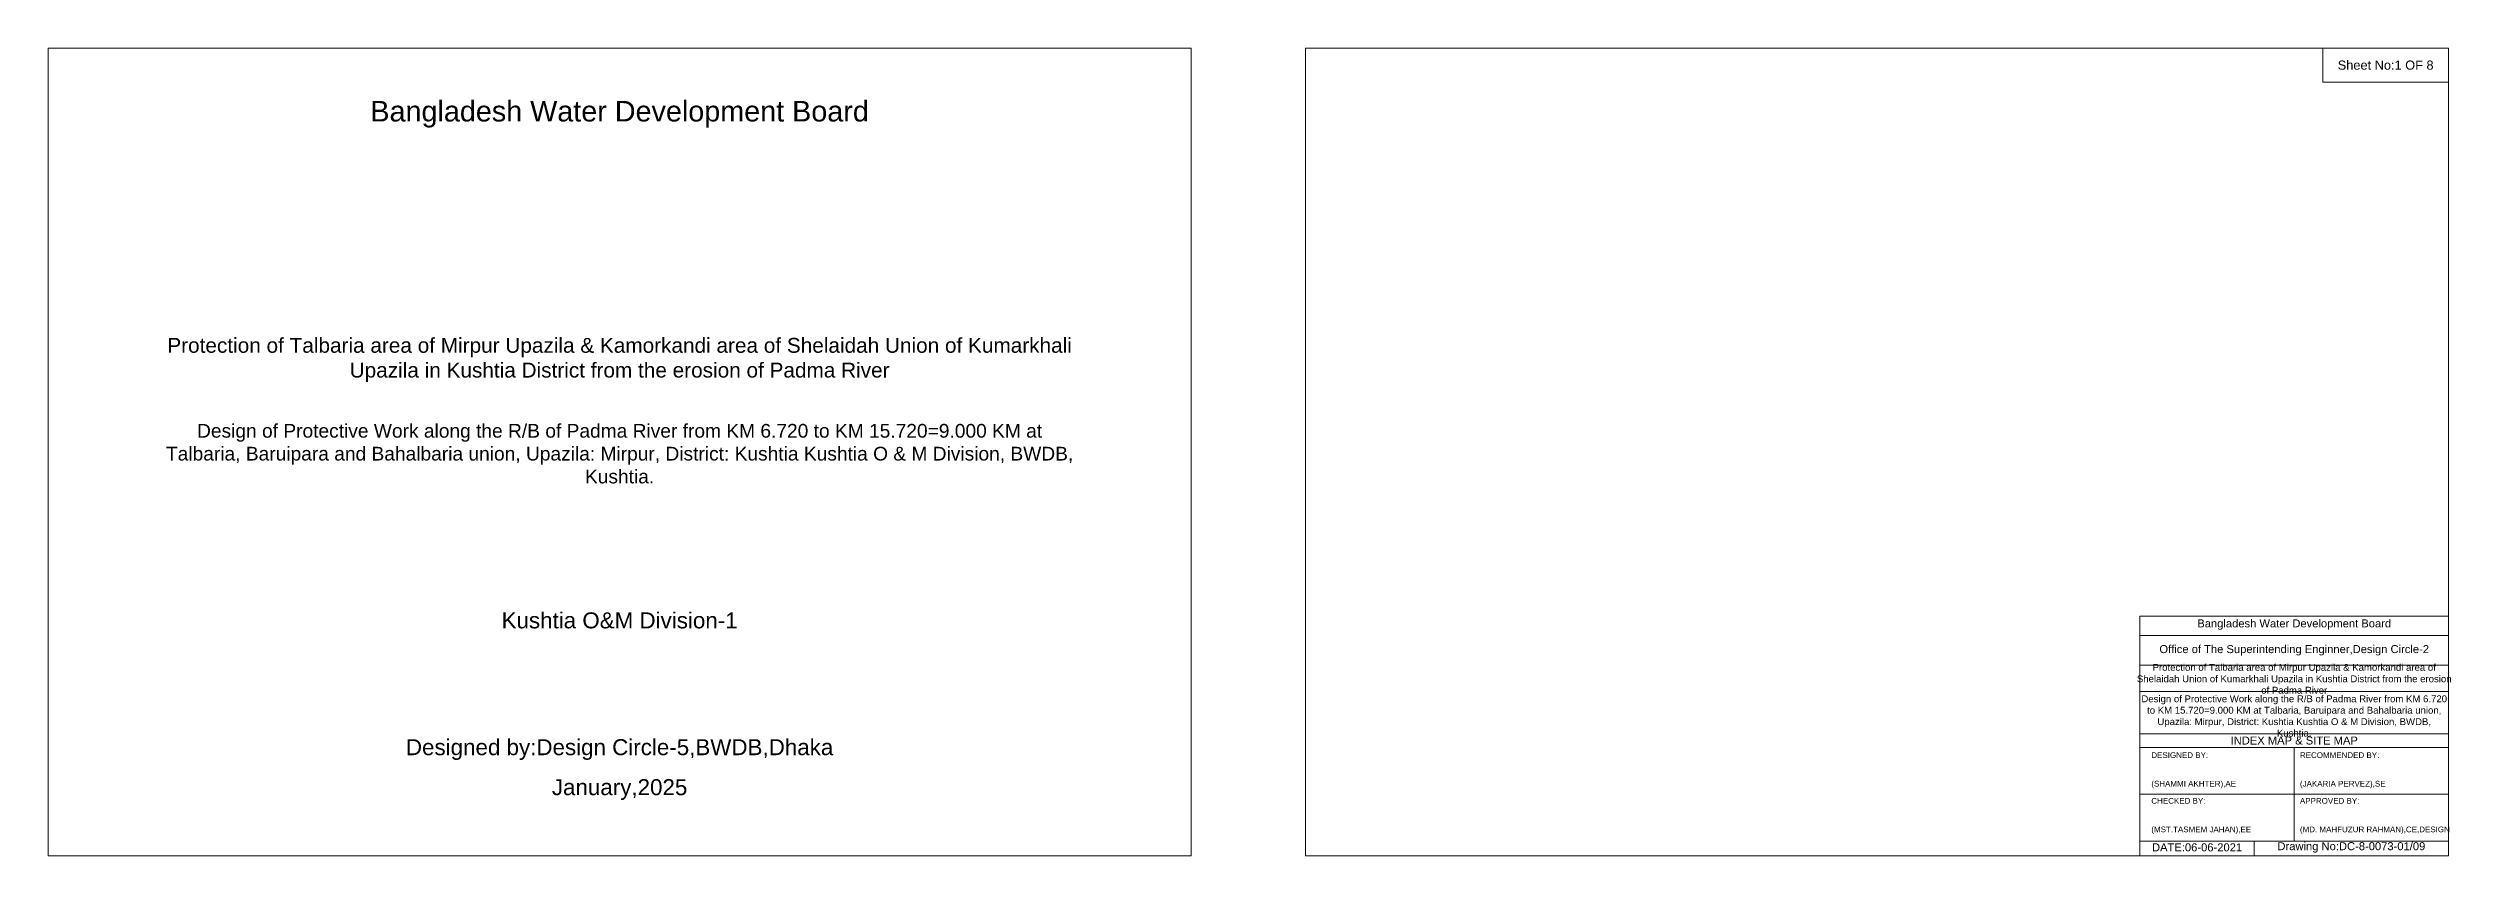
# Model space of a CAD drawing. Header units: inches. Extents: x 89000 to 215006, y -31937 to 0.
# Drawn here: x 89000 to 110021, y -7071 to 0 of the extents above; entities that cross this region are included whole.
import ezdxf

# ---------------------------------------------------------------- set-up
doc = ezdxf.new("R2010")
doc.units = ezdxf.units.IN
doc.header["$LTSCALE"] = 7
doc.header["$MEASUREMENT"] = 0
doc.layers.add('Long Section Labels', color=7, linetype='Continuous', lineweight=9)
doc.styles.get("Standard").update_dxf_attribs({"font": 'arial.ttf'})

msp = doc.modelspace()

# ---------------------------------------------------------------- linework, layer by layer
at = {"layer": 'Long Section Labels'}
for points in [[(89000, 0), (99000, 0), (99000, -7071), (89000, -7071)], [(100000, 0), (110000, 0), (110000, -7071), (100000, -7071)], [(108900, 0), (110000, 0), (110000, -300), (108900, -300)]]:
    msp.add_lwpolyline(points, close=True, dxfattribs=at)
for points in [[(107300, -7071), (107300, -4971), (110000, -4971)], [(107300, -5141), (110000, -5141)], [(107300, -5401), (110000, -5401)], [(107300, -5631), (110000, -5631)], [(107300, -6001), (110000, -6001)], [(107300, -6121), (110000, -6121)], [(108650, -6121), (108650, -6941)], [(107300, -6531), (110000, -6531)], [(107300, -6941), (110000, -6941)], [(108300, -6941), (108300, -7071)]]:
    msp.add_lwpolyline(points, dxfattribs=at)

# ---------------------------------------------------------------- texts
at = {"layer": 'Long Section Labels', "attachment_point": 5}
for s, insert, char_height in [('Sheet No:1 OF 8', (109450, -150), 80), ('Bangladesh Water Development Board', (94000, -580), 180), ('Bangladesh Water Development Board', (108650, -5046), 70), ('Office of The Superintending Enginner,Design Circle-2', (108650, -5271), 70), ('Designed by:Design Circle-5,BWDB,Dhaka', (94000, -6140), 140)]:
    msp.add_mtext(s, dxfattribs=dict(at, insert=insert, char_height=char_height))
at = {"layer": 'Long Section Labels'}
for s, insert, char_height, width, attachment_point in [('Protection of Talbaria area of Mirpur Upazila & Kamorkandi area of Shelaidah Union of Kumarkhali Upazila in Kushtia District from the erosion of Padma River', (94000, -2730), 130, 8000, 5), ('Design of Protective Work along the R/B of Padma River from KM 6.720 to KM 15.720=9.000 KM at Talbaria, Baruipara and Bahalbaria union, Upazila: Mirpur, District: Kushtia Kushtia O & M Division, BWDB, Kushtia.', (94000, -3290), 120, 8000, 2), ('Kushtia O&M Division-1', (94000, -5010), 140, 8000, 5), ('Protection of Talbaria area of Mirpur Upazila & Kamorkandi area of Shelaidah Union of Kumarkhali Upazila in Kushtia District from the erosion of Padma River', (108650, -5521), 60, 2800, 5), ('Design of Protective Work along the R/B of Padma River from KM 6.720 to KM 15.720=9.000 KM at Talbaria, Baruipara and Bahalbaria union, Upazila: Mirpur, District: Kushtia Kushtia O & M Division, BWDB, Kushtia.', (108650, -5846), 60, 2700, 5), ('INDEX MAP & SITE MAP', (108650, -6061), 70, 2800, 5), ('DESIGNED BY:^J^J^J(SHAMMI AKHTER),AE', (107400, -6321), 50, 1400, 4), ('RECOMMENDED BY:^J^J^J(JAKARIA PERVEZ),SE', (108700, -6321), 50, 1400, 4), ('January,2025', (94000, -6490), 140, 1144.0654843, 5), ('CHECKED BY:^J^J^J(MST.TASMEM JAHAN),EE', (107400, -6721), 50, 1400, 4), ('APPROVED BY:^J^J^J(MD. MAHFUZUR RAHMAN),CE,DESIGN', (108700, -6721), 50, 1400, 4), ('DATE:06-06-2021', (107800, -6996), 70, 1400, 5), ('Drawing No:DC-8-0073-01/09', (109150, -6996), 70, 2200, 5)]:
    msp.add_mtext(s, dxfattribs=dict(at, insert=insert, char_height=char_height, width=width, attachment_point=attachment_point))

doc.saveas('drawing.dxf')
